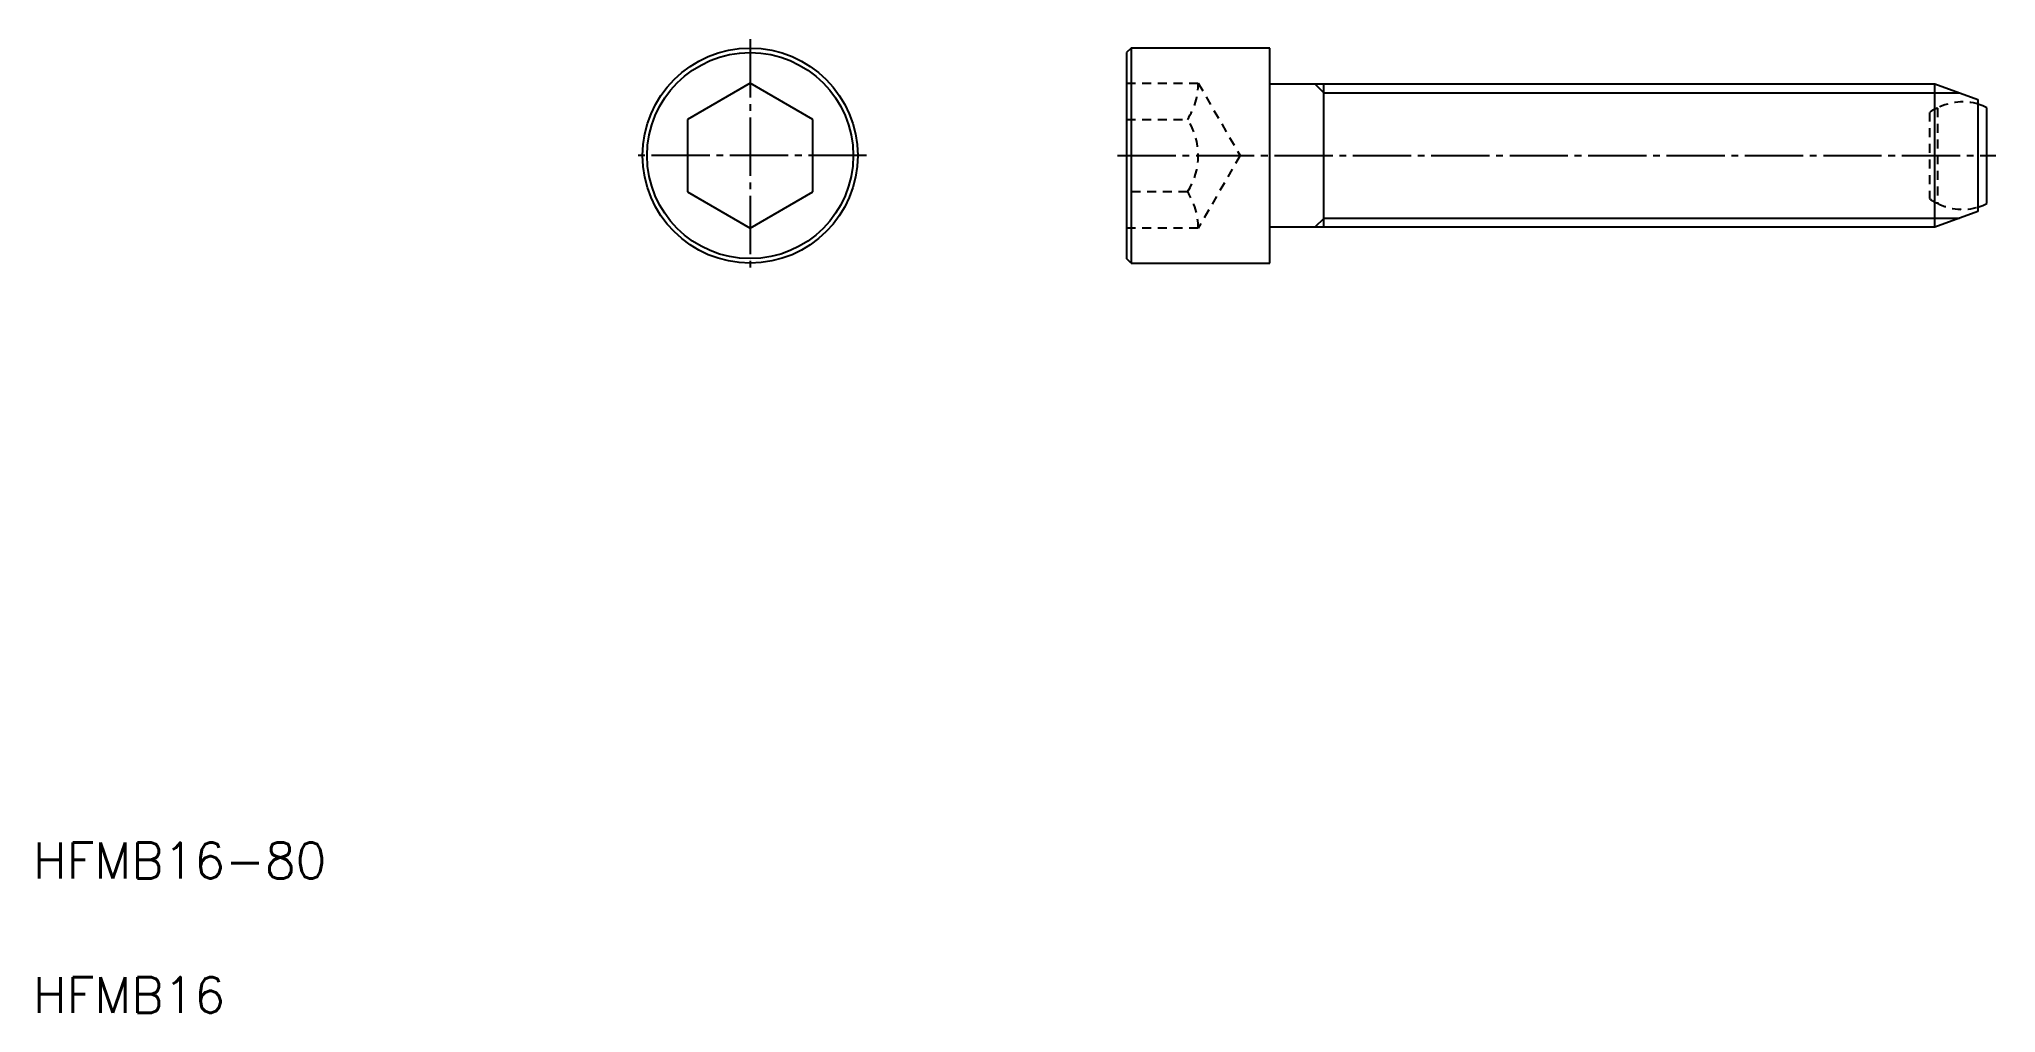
# Model space of a CAD drawing. Extents: x 11 to 229, y 10 to 119.
import ezdxf

# ---------------------------------------------------------------- set-up
doc = ezdxf.new("R2010")
doc.units = 0
doc.header["$LTSCALE"] = 0.5
doc.linetypes.add('CENTER', pattern=[17.5, 13, -1.5, 1.5, -1.5])
doc.linetypes.add('DASHED', pattern=[3.5, 2, -1.5])
doc.layers.get('0').update_dxf_attribs({"linetype": 'CONTINUOUS'})
doc.layers.add('CENTER', color=1, linetype='CENTER')
doc.styles.get("Standard").update_dxf_attribs({"font": 'txt.shx'})

msp = doc.modelspace()

# ---------------------------------------------------------------- linework, layer by layer
for p, q in [((132.520726, 117.671518), (132.020726, 117.171518)), ((132.020726, 117.171518), (132.020726, 94.171518)), ((148.020726, 117.671518), (132.520726, 117.671518)), ((132.520726, 117.671518), (132.520726, 93.671518)), ((148.020726, 93.671518), (148.020726, 117.671518)), ((90.020726, 113.754422), (83.020726, 109.71297)), ((97.020726, 109.71297), (90.020726, 113.754422)), ((148.020726, 113.671518), (222.21264, 113.671518)), ((154.020726, 97.671518), (154.020726, 113.671518)), ((222.21264, 97.671518), (222.21264, 113.671518)), ((222.21264, 113.671518), (227.020726, 111.921518)), ((227.020726, 111.921518), (227.020726, 99.421518)), ((83.020726, 109.71297), (83.020726, 101.630066)), ((97.020726, 101.630066), (97.020726, 109.71297)), ((228.020726, 100.321518), (228.020726, 111.021518)), ((221.627601, 108.072518), (221.627601, 108.072618)), ((221.627601, 105.671518), (221.627701, 105.671518)), ((83.020726, 101.630066), (90.020726, 97.588614)), ((90.020726, 97.588614), (97.020726, 101.630066)), ((227.020726, 99.421518), (222.21264, 97.671518)), ((222.21264, 97.671518), (148.020726, 97.671518)), ((132.520726, 93.671518), (132.020726, 94.171518)), ((132.520726, 93.671518), (148.020726, 93.671518))]:
    msp.add_line(p, q)
at = {"color": 3, "linetype": 'DASHED'}
for p, q in [((132.020726, 113.754422), (140.020726, 113.754422)), ((140.020726, 113.754422), (144.687392, 105.671518)), ((132.020726, 109.71297), (138.820726, 109.71297)), ((221.627601, 110.473518), (221.627601, 100.869518)), ((222.504571, 110.978118), (222.504571, 100.364918)), ((144.687392, 105.671518), (140.020726, 97.588614)), ((138.820726, 101.630066), (132.020726, 101.630066)), ((140.020726, 97.588614), (132.020726, 97.588614))]:
    msp.add_line(p, q, dxfattribs=at)
at = {"color": 3}
for p, q in [((153.020726, 113.671518), (154.020726, 112.671518)), ((154.020726, 112.671518), (224.960118, 112.671518)), ((154.020726, 98.671518), (153.020726, 97.671518)), ((224.960118, 98.671518), (154.020726, 98.671518))]:
    msp.add_line(p, q, dxfattribs=at)
for radius in [12, 11.5]:
    msp.add_circle((90.020726, 105.671518), radius)
at = {"color": 3, "linetype": 'DASHED'}
for centre, radius, start, end in [((132.610726, 113.755741), 7.41, 326.935474, 359.989796), ((225.304571, 105.671518), 6, 72.512067, 117.818139), ((132.61517, 105.671518), 7.405556, 326.92527, 33.07473), ((223.553482, 108.140793), 3.025, 110.288506, 129.542846), ((132.610726, 97.587295), 7.41, 0.010204, 33.064526), ((223.553482, 103.202243), 3.025, 230.457154, 249.711494), ((225.304571, 105.671518), 6, 242.181861, 287.487933)]:
    msp.add_arc(centre, radius, start, end, dxfattribs=at)
for start, end in [(63.083432, 72.512067), (287.487933, 296.916568)]:
    msp.add_arc((225.304571, 105.671518), 6, start, end)
at = {"layer": 'CENTER'}
for p, q in [((90.020726, 118.671518), (90.020726, 92.671518)), ((103.020726, 105.671518), (77.020726, 105.671518)), ((131.020726, 105.671518), (229.020726, 105.671518))]:
    msp.add_line(p, q, dxfattribs=at)

# ---------------------------------------------------------------- texts
for s, p in [('HFMB16-80', (10, 25)), ('HFMB16', (10, 10))]:
    msp.add_text(s, height=4).set_placement(p)

doc.saveas('drawing.dxf')
